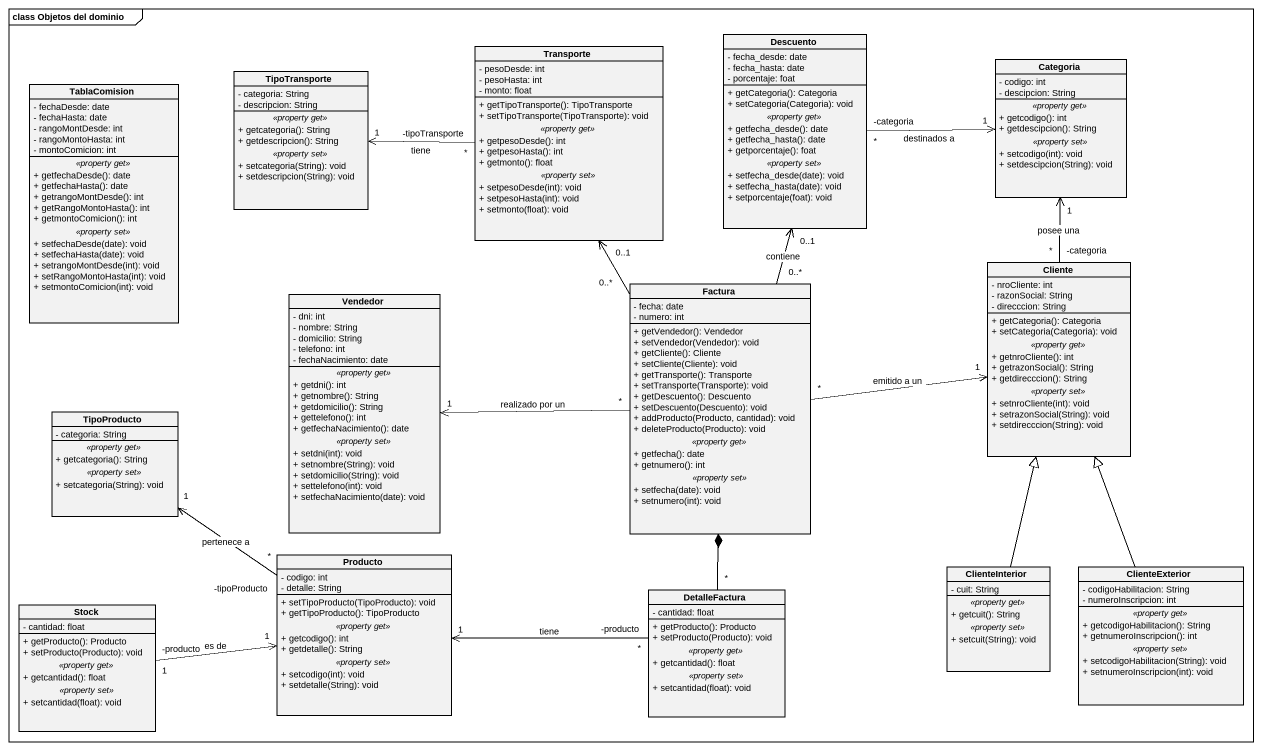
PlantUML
@startuml
mainframe class Objetos del dominio
hide circle
hide empty members
skinparam classAttributeIconSize 0
class Transporte {
  - pesoDesde: int
  - pesoHasta: int
  - monto: float
  --
  + getTipoTransporte(): TipoTransporte
  + setTipoTransporte(TipoTransporte): void
  .. <<property get>> ..
  + getpesoDesde(): int
  + getpesoHasta(): int
  + getmonto(): float
  .. <<property set>> ..
  + setpesoDesde(int): void
  + setpesoHasta(int): void
  + setmonto(float): void
}
class Descuento {
  - fecha_desde: date
  - fecha_hasta: date
  - porcentaje: foat
  --
  + getCategoria(): Categoria
  + setCategoria(Categoria): void
  .. <<property get>> ..
  + getfecha_desde(): date
  + getfecha_hasta(): date
  + getporcentaje(): foat
  .. <<property set>> ..
  + setfecha_desde(date): void
  + setfecha_hasta(date): void
  + setporcentaje(foat): void
}
class TablaComision {
  - fechaDesde: date
  - fechaHasta: date
  - rangoMontDesde: int
  - rangoMontoHasta: int
  - montoComicion: int
  .. <<property get>> ..
  + getfechaDesde(): date
  + getfechaHasta(): date
  + getrangoMontDesde(): int
  + getRangoMontoHasta(): int
  + getmontoComicion(): int
  .. <<property set>> ..
  + setfechaDesde(date): void
  + setfechaHasta(date): void
  + setrangoMontDesde(int): void
  + setRangoMontoHasta(int): void
  + setmontoComicion(int): void
}
class TipoTransporte {
  - categoria: String
  - descripcion: String
  .. <<property get>> ..
  + getcategoria(): String
  + getdescripcion(): String
  .. <<property set>> ..
  + setcategoria(String): void
  + setdescripcion(String): void
}
class Categoria {
  - codigo: int
  - descipcion: String
  .. <<property get>> ..
  + getcodigo(): int
  + getdescipcion(): String
  .. <<property set>> ..
  + setcodigo(int): void
  + setdescipcion(String): void
}
class Cliente {
  - nroCliente: int
  - razonSocial: String
  - direcccion: String
  --
  + getCategoria(): Categoria
  + setCategoria(Categoria): void
  .. <<property get>> ..
  + getnroCliente(): int
  + getrazonSocial(): String
  + getdirecccion(): String
  .. <<property set>> ..
  + setnroCliente(int): void
  + setrazonSocial(String): void
  + setdirecccion(String): void
}
class Vendedor {
  - dni: int
  - nombre: String
  - domicilio: String
  - telefono: int
  - fechaNacimiento: date
  .. <<property get>> ..
  + getdni(): int
  + getnombre(): String
  + getdomicilio(): String
  + gettelefono(): int
  + getfechaNacimiento(): date
  .. <<property set>> ..
  + setdni(int): void
  + setnombre(String): void
  + setdomicilio(String): void
  + settelefono(int): void
  + setfechaNacimiento(date): void
}
class Factura {
  - fecha: date
  - numero: int
  --
  + getVendedor(): Vendedor
  + setVendedor(Vendedor): void
  + getCliente(): Cliente
  + setCliente(Cliente): void
  + getTransporte(): Transporte
  + setTransporte(Transporte): void
  + getDescuento(): Descuento
  + setDescuento(Descuento): void
  + addProducto(Producto, cantidad): void
  + deleteProducto(Producto): void
  .. <<property get>> ..
  + getfecha(): date
  + getnumero(): int
  .. <<property set>> ..
  + setfecha(date): void
  + setnumero(int): void
}
class TipoProducto {
  - categoria: String
  .. <<property get>> ..
  + getcategoria(): String
  .. <<property set>> ..
  + setcategoria(String): void
}
class Producto {
  - codigo: int
  - detalle: String
  --
  + setTipoProducto(TipoProducto): void
  + getTipoProducto(): TipoProducto
  .. <<property get>> ..
  + getcodigo(): int
  + getdetalle(): String
  .. <<property set>> ..
  + setcodigo(int): void
  + setdetalle(String): void
}
class DetalleFactura {
  - cantidad: float
  --
  + getProducto(): Producto
  + setProducto(Producto): void
  .. <<property get>> ..
  + getcantidad(): float
  .. <<property set>> ..
  + setcantidad(float): void
}
class ClienteInterior {
  - cuit: String
  .. <<property get>> ..
  + getcuit(): String
  .. <<property set>> ..
  + setcuit(String): void
}
class ClienteExterior {
  - codigoHabilitacion: String
  - numeroInscripcion: int
  .. <<property get>> ..
  + getcodigoHabilitacion(): String
  + getnumeroInscripcion(): int
  .. <<property set>> ..
  + setcodigoHabilitacion(String): void
  + setnumeroInscripcion(int): void
}
class Stock {
  - cantidad: float
  --
  + getProducto(): Producto
  + setProducto(Producto): void
  .. <<property get>> ..
  + getcantidad(): float
  .. <<property set>> ..
  + setcantidad(float): void
}
Transporte "-tipoTransporte\n*" -left-> "1" TipoTransporte : tiene
Descuento "-categoria\n*" -right-> "1" Categoria : destinados a
Cliente "-categoria\n*" -up-> "1" Categoria : posee una
Factura "0..*" -up-> "0..1" Transporte
Factura "0..*" -up-> "0..1" Descuento : contiene
Factura "*" -right-> "1" Cliente : emitido a un
Factura "*" -left-> "1" Vendedor : realizado por un
Producto "-tipoProducto\n*" -up-> "1" TipoProducto : pertenece a
DetalleFactura "*" -up-* Factura
DetalleFactura "-producto\n*" -left-> "1" Producto : tiene
ClienteInterior -up-|> Cliente
ClienteExterior -up-|> Cliente
Stock "-producto\n1" -right-> "1" Producto : es de
@enduml
